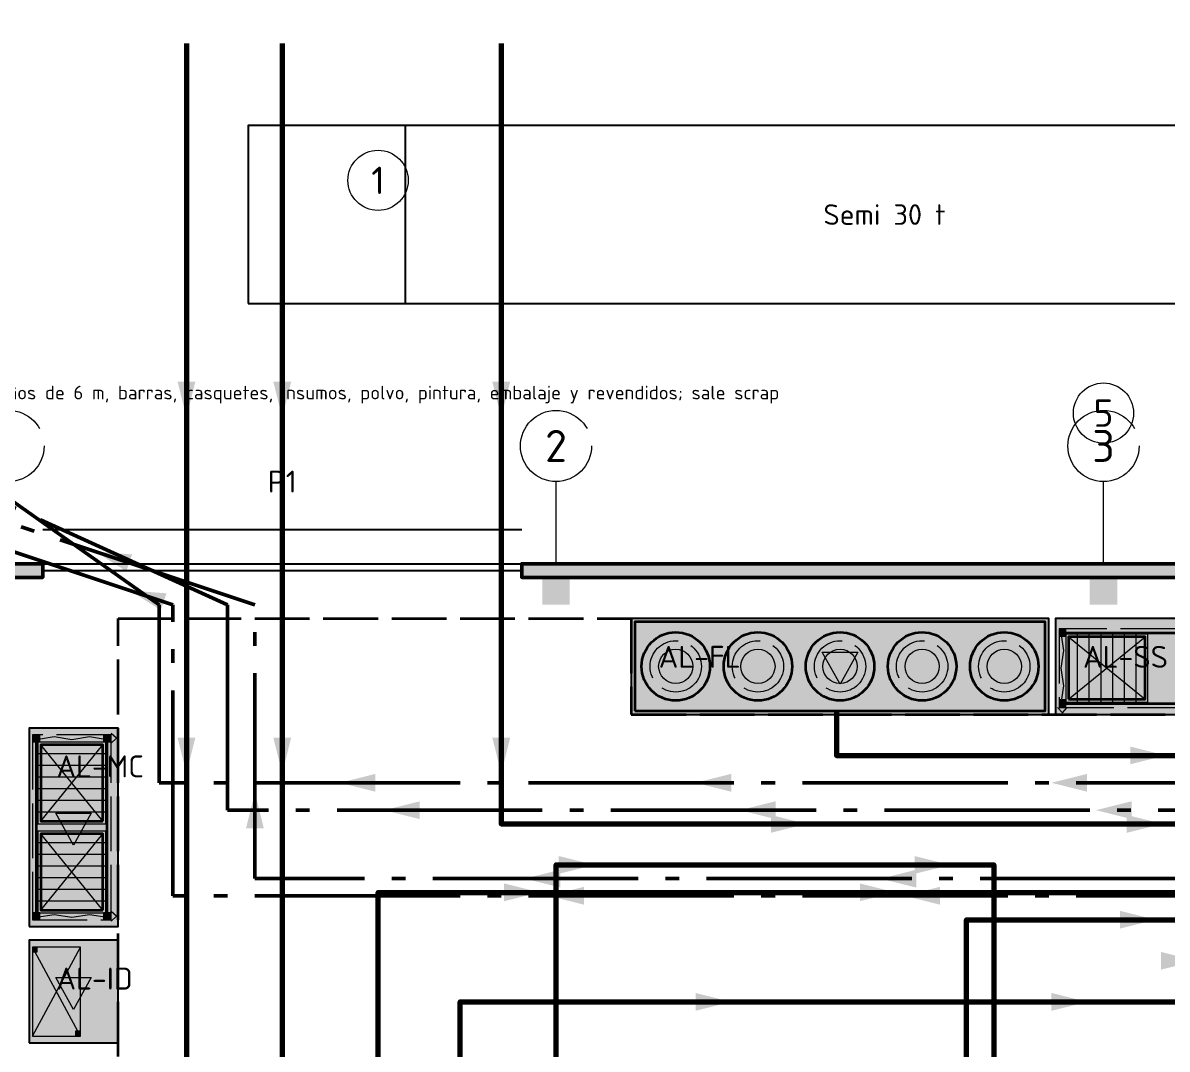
# Model space of a CAD drawing. Header units: millimetres. Extents: x 0 to 1189, y 0 to 841.
# Drawn here: x 236.1 to 319.6, y 668.5 to 743.5 of the extents above; entities that cross this region are included whole.
import ezdxf
from ezdxf.enums import TextEntityAlignment as Align

# ---------------------------------------------------------------- set-up
doc = ezdxf.new("R2010")
doc.units = ezdxf.units.MM
doc.linetypes.add('IRAM-E-TRAZOS', pattern=[5, 4, -1])
doc.linetypes.add('IRAM-F-TRAZO-PUNTO', pattern=[20, 15, -2, 1, -2])
for name, color, linetype, lineweight in [('A-ABERTURA', 7, 'CONTINUOUS', 25), ('A-COLUMNA', 7, 'CONTINUOUS', 50), ('A-EJE', 1, 'IRAM-F-TRAZO-PUNTO', 18), ('A-EQUIPO-FINO', 8, 'CONTINUOUS', 13), ('A-EQUIPO-OCULTO', 8, 'IRAM-E-TRAZOS', 13), ('A-EQUIPO-RELLENO', 9, 'CONTINUOUS', 13), ('A-EXTERIOR', 8, 'CONTINUOUS', 25), ('A-MURO', 7, 'CONTINUOUS', 50), ('A-RELLENO', 9, 'CONTINUOUS', 13), ('A-SECTOR', 1, 'CONTINUOUS', 25), ('A-SECTOR-TXT', 1, 'CONTINUOUS', 25), ('A-SEGURIDAD', 1, 'IRAM-E-TRAZOS', 18), ('A-TEXTO', 7, 'CONTINUOUS', 18), ('F-MP', 5, 'CONTINUOUS', 70), ('F-SCRAP', 8, 'IRAM-F-TRAZO-PUNTO', 50)]:
    doc.layers.add(name, color=color, linetype=linetype, lineweight=lineweight)
doc.layers.add('A-EQUIPO', color=30, linetype='CONTINUOUS', lineweight=35, true_color=0xe67800)
doc.layers.add('A-PASILLO', color=2, linetype='IRAM-E-TRAZOS', lineweight=35, true_color=0xd7a500)
doc.styles.add('ISO3098', font='isocpeur.ttf')

msp = doc.modelspace()

# ---------------------------------------------------------------- hatches: boundary and pattern name
at = {"layer": 'A-COLUMNA', "true_color": 0x000000}
h = msp.add_hatch(color=7, dxfattribs=at)
h.dxf.hatch_style = 1
h.paths.add_polyline_path([(274, 701), (276, 701), (276, 703), (274, 703)])
h = msp.add_hatch(color=7, dxfattribs=at)
h.dxf.hatch_style = 1
h.paths.add_polyline_path([(314, 701), (316, 701), (316, 703), (314, 703)])
at = {"layer": 'A-EQUIPO-RELLENO', "true_color": 0xe1e6ec}
h = msp.add_hatch(color=7, dxfattribs=at)
h.dxf.hatch_style = 1
h.paths.add_polyline_path([(286.25, 696.5), (286.165, 697.147), (285.915, 697.75), (285.518, 698.268), (285, 698.665), (284.397, 698.915), (283.75, 699), (283.103, 698.915), (282.5, 698.665), (281.982, 698.268), (281.585, 697.75), (281.335, 697.147), (281.25, 696.5), (281.335, 695.853), (281.585, 695.25), (281.982, 694.732), (282.5, 694.335), (283.103, 694.085), (283.75, 694), (284.397, 694.085), (285, 694.335), (285.518, 694.732), (285.915, 695.25), (286.165, 695.853)])
h = msp.add_hatch(color=7, dxfattribs=at)
h.dxf.hatch_style = 1
h.paths.add_polyline_path([(292.25, 696.5), (292.165, 697.147), (291.915, 697.75), (291.518, 698.268), (291, 698.665), (290.397, 698.915), (289.75, 699), (289.103, 698.915), (288.5, 698.665), (287.982, 698.268), (287.585, 697.75), (287.335, 697.147), (287.25, 696.5), (287.335, 695.853), (287.585, 695.25), (287.982, 694.732), (288.5, 694.335), (289.103, 694.085), (289.75, 694), (290.397, 694.085), (291, 694.335), (291.518, 694.732), (291.915, 695.25), (292.165, 695.853)])
h = msp.add_hatch(color=7, dxfattribs=at)
h.dxf.hatch_style = 1
h.paths.add_polyline_path([(298.25, 696.5), (298.165, 697.147), (297.915, 697.75), (297.518, 698.268), (297, 698.665), (296.397, 698.915), (295.75, 699), (295.103, 698.915), (294.5, 698.665), (293.982, 698.268), (293.585, 697.75), (293.335, 697.147), (293.25, 696.5), (293.335, 695.853), (293.585, 695.25), (293.982, 694.732), (294.5, 694.335), (295.103, 694.085), (295.75, 694), (296.397, 694.085), (297, 694.335), (297.518, 694.732), (297.915, 695.25), (298.165, 695.853)])
h = msp.add_hatch(color=7, dxfattribs=at)
h.dxf.hatch_style = 1
h.paths.add_polyline_path([(304.25, 696.5), (304.165, 697.147), (303.915, 697.75), (303.518, 698.268), (303, 698.665), (302.397, 698.915), (301.75, 699), (301.103, 698.915), (300.5, 698.665), (299.982, 698.268), (299.585, 697.75), (299.335, 697.147), (299.25, 696.5), (299.335, 695.853), (299.585, 695.25), (299.982, 694.732), (300.5, 694.335), (301.103, 694.085), (301.75, 694), (302.397, 694.085), (303, 694.335), (303.518, 694.732), (303.915, 695.25), (304.165, 695.853)])
h = msp.add_hatch(color=7, dxfattribs=at)
h.dxf.hatch_style = 1
h.paths.add_polyline_path([(310.25, 696.5), (310.165, 697.147), (309.915, 697.75), (309.518, 698.268), (309, 698.665), (308.397, 698.915), (307.75, 699), (307.103, 698.915), (306.5, 698.665), (305.982, 698.268), (305.585, 697.75), (305.335, 697.147), (305.25, 696.5), (305.335, 695.853), (305.585, 695.25), (305.982, 694.732), (306.5, 694.335), (307.103, 694.085), (307.75, 694), (308.397, 694.085), (309, 694.335), (309.518, 694.732), (309.915, 695.25), (310.165, 695.853)])
at = {"layer": 'A-EQUIPO-RELLENO', "true_color": 0x969ba0}
h = msp.add_hatch(color=7, dxfattribs=at)
h.dxf.hatch_style = 1
h.paths.add_polyline_path([(311.75, 698.7), (312.25, 698.7), (312.25, 699.2), (311.75, 699.2)])
at = {"layer": 'A-EQUIPO-RELLENO', "true_color": 0xeedec0}
h = msp.add_hatch(color=7, dxfattribs=at)
h.dxf.hatch_style = 1
h.paths.add_polyline_path([(312.25, 693.9), (318.25, 693.9), (318.25, 698.85), (312.25, 698.85)])
at = {"layer": 'A-EQUIPO-RELLENO', "true_color": 0x969ba0}
h = msp.add_hatch(color=7, dxfattribs=at)
h.dxf.hatch_style = 1
h.paths.add_polyline_path([(311.75, 693.55), (312.25, 693.55), (312.25, 694.05), (311.75, 694.05)])
h = msp.add_hatch(color=7, dxfattribs=at)
h.dxf.hatch_style = 1
h.paths.add_polyline_path([(237.3, 691), (237.3, 691.5), (236.8, 691.5), (236.8, 691)])
h = msp.add_hatch(color=7, dxfattribs=at)
h.dxf.hatch_style = 1
h.paths.add_polyline_path([(242.45, 691), (242.45, 691.5), (241.95, 691.5), (241.95, 691)])
at = {"layer": 'A-EQUIPO-RELLENO', "true_color": 0xeedec0}
h = msp.add_hatch(color=7, dxfattribs=at)
h.dxf.hatch_style = 1
h.paths.add_polyline_path([(242.1, 685), (242.1, 690.975), (237.15, 690.975), (237.15, 685)])
h = msp.add_hatch(color=7, dxfattribs=at)
h.dxf.hatch_style = 1
h.paths.add_polyline_path([(242.1, 678.5), (242.1, 684.475), (237.15, 684.475), (237.15, 678.5)])
at = {"layer": 'A-EQUIPO-RELLENO', "true_color": 0x969ba0}
h = msp.add_hatch(color=7, dxfattribs=at)
h.dxf.hatch_style = 1
h.paths.add_polyline_path([(237.3, 678), (237.3, 678.5), (236.8, 678.5), (236.8, 678)])
h = msp.add_hatch(color=7, dxfattribs=at)
h.dxf.hatch_style = 1
h.paths.add_polyline_path([(242.45, 678), (242.45, 678.5), (241.95, 678.5), (241.95, 678)])
at = {"layer": 'A-EQUIPO-RELLENO', "true_color": 0xeeeeee}
h = msp.add_hatch(color=7, dxfattribs=at)
h.dxf.hatch_style = 1
h.paths.add_polyline_path([(240.25, 669.5), (240.25, 676), (236.75, 676), (236.75, 669.5)])
at = {"layer": 'A-EQUIPO-RELLENO', "true_color": 0x969ba0}
h = msp.add_hatch(color=7, dxfattribs=at)
h.dxf.hatch_style = 1
h.paths.add_polyline_path([(237.1, 675.65), (237.1, 675.95), (236.8, 675.95), (236.8, 675.65)])
h = msp.add_hatch(color=7, dxfattribs=at)
h.dxf.hatch_style = 1
h.paths.add_polyline_path([(240.2, 669.55), (240.2, 669.85), (239.9, 669.85), (239.9, 669.55)])
at = {"layer": 'A-MURO', "true_color": 0x464646}
h = msp.add_hatch(color=7, dxfattribs=at)
h.dxf.hatch_style = 1
h.paths.add_polyline_path([(237.5, 704), (237.5, 703), (234, 703), (234, 604), (233, 604), (233, 704)])
h = msp.add_hatch(color=7, dxfattribs=at)
h.dxf.hatch_style = 1
h.paths.add_polyline_path([(467.5, 703), (272.5, 703), (272.5, 704), (467.5, 704)])
at = {"layer": 'A-RELLENO', "true_color": 0xcde1f5}
h = msp.add_hatch(color=7, dxfattribs=at)
h.dxf.hatch_style = 1
h.paths.add_polyline_path([(280.5, 693), (311, 693), (311, 700), (280.5, 700)])
h = msp.add_hatch(color=7, dxfattribs=at)
h.dxf.hatch_style = 1
h.paths.add_polyline_path([(311.5, 693), (330.5, 693), (330.5, 700), (311.5, 700)])
h = msp.add_hatch(color=7, dxfattribs=at)
h.dxf.hatch_style = 1
h.paths.add_polyline_path([(236.5, 677.5), (243, 677.5), (243, 692), (236.5, 692)])
h = msp.add_hatch(color=7, dxfattribs=at)
h.dxf.hatch_style = 1
h.paths.add_polyline_path([(236.5, 669), (243, 669), (243, 676.5), (236.5, 676.5)])
at = {"layer": 'F-MP', "true_color": 0x0046c8}
h = msp.add_hatch(color=7, dxfattribs=at)
h.dxf.hatch_style = 1
h.paths.add_polyline_path([(248, 714.7), (248.65, 717.3), (247.35, 717.3)])
h = msp.add_hatch(color=7, dxfattribs=at)
h.dxf.hatch_style = 1
h.paths.add_polyline_path([(255, 714.7), (255.65, 717.3), (254.35, 717.3)])
h = msp.add_hatch(color=7, dxfattribs=at)
h.dxf.hatch_style = 1
h.paths.add_polyline_path([(271, 714.7), (271.65, 717.3), (270.35, 717.3)])
h = msp.add_hatch(color=7, dxfattribs=at)
h.dxf.hatch_style = 1
h.paths.add_polyline_path([(248, 688.7), (248.65, 691.3), (247.35, 691.3)])
h = msp.add_hatch(color=7, dxfattribs=at)
h.dxf.hatch_style = 1
h.paths.add_polyline_path([(255, 688.7), (255.65, 691.3), (254.35, 691.3)])
h = msp.add_hatch(color=7, dxfattribs=at)
h.dxf.hatch_style = 1
h.paths.add_polyline_path([(271, 688.7), (271.65, 691.3), (270.35, 691.3)])
h = msp.add_hatch(color=7, dxfattribs=at)
h.dxf.hatch_style = 1
h.paths.add_polyline_path([(319.55, 690), (316.95, 690.65), (316.95, 689.35)])
h = msp.add_hatch(color=7, dxfattribs=at)
h.dxf.hatch_style = 1
h.paths.add_polyline_path([(293.3, 685), (290.7, 685.65), (290.7, 684.35)])
h = msp.add_hatch(color=7, dxfattribs=at)
h.dxf.hatch_style = 1
h.paths.add_polyline_path([(319.3, 685), (316.7, 685.65), (316.7, 684.35)])
h = msp.add_hatch(color=7, dxfattribs=at)
h.dxf.hatch_style = 1
h.paths.add_polyline_path([(277.8, 682), (275.2, 682.65), (275.2, 681.35)])
h = msp.add_hatch(color=7, dxfattribs=at)
h.dxf.hatch_style = 1
h.paths.add_polyline_path([(303.8, 682), (301.2, 682.65), (301.2, 681.35)])
h = msp.add_hatch(color=7, dxfattribs=at)
h.dxf.hatch_style = 1
h.paths.add_polyline_path([(273.8, 680), (271.2, 680.65), (271.2, 679.35)])
h = msp.add_hatch(color=7, dxfattribs=at)
h.dxf.hatch_style = 1
h.paths.add_polyline_path([(299.8, 680), (297.2, 680.65), (297.2, 679.35)])
h = msp.add_hatch(color=7, dxfattribs=at)
h.dxf.hatch_style = 1
h.paths.add_polyline_path([(318.8, 678), (316.2, 678.65), (316.2, 677.35)])
h = msp.add_hatch(color=7, dxfattribs=at)
h.dxf.hatch_style = 1
h.paths.add_polyline_path([(321.8, 675), (319.2, 675.65), (319.2, 674.35)])
h = msp.add_hatch(color=7, dxfattribs=at)
h.dxf.hatch_style = 1
h.paths.add_polyline_path([(287.8, 672), (285.2, 672.65), (285.2, 671.35)])
h = msp.add_hatch(color=7, dxfattribs=at)
h.dxf.hatch_style = 1
h.paths.add_polyline_path([(313.8, 672), (311.2, 672.65), (311.2, 671.35)])
at = {"layer": 'F-SCRAP', "true_color": 0x787878}
h = msp.add_hatch(color=7, dxfattribs=at)
h.dxf.hatch_style = 1
h.paths.add_polyline_path([(241.351, 704.883), (243.612, 703.444), (244.023, 704.677)])
h = msp.add_hatch(color=7, dxfattribs=at)
h.dxf.hatch_style = 1
h.paths.add_polyline_path([(243.869, 702.044), (246.13, 700.605), (246.541, 701.838)])
h = msp.add_hatch(color=7, dxfattribs=at)
h.dxf.hatch_style = 1
h.paths.add_polyline_path([(259.2, 688), (261.8, 687.35), (261.8, 688.65)])
h = msp.add_hatch(color=7, dxfattribs=at)
h.dxf.hatch_style = 1
h.paths.add_polyline_path([(285.2, 688), (287.8, 687.35), (287.8, 688.65)])
h = msp.add_hatch(color=7, dxfattribs=at)
h.dxf.hatch_style = 1
h.paths.add_polyline_path([(311.2, 688), (313.8, 687.35), (313.8, 688.65)])
h = msp.add_hatch(color=7, dxfattribs=at)
h.dxf.hatch_style = 1
h.paths.add_polyline_path([(253, 687.279), (252.35, 684.679), (253.65, 684.679)])
h = msp.add_hatch(color=7, dxfattribs=at)
h.dxf.hatch_style = 1
h.paths.add_polyline_path([(262.45, 686), (265.05, 685.35), (265.05, 686.65)])
h = msp.add_hatch(color=7, dxfattribs=at)
h.dxf.hatch_style = 1
h.paths.add_polyline_path([(288.45, 686), (291.05, 685.35), (291.05, 686.65)])
h = msp.add_hatch(color=7, dxfattribs=at)
h.dxf.hatch_style = 1
h.paths.add_polyline_path([(314.45, 686), (317.05, 685.35), (317.05, 686.65)])
h = msp.add_hatch(color=7, dxfattribs=at)
h.dxf.hatch_style = 1
h.paths.add_polyline_path([(272.721, 681), (275.321, 680.35), (275.321, 681.65)])
h = msp.add_hatch(color=7, dxfattribs=at)
h.dxf.hatch_style = 1
h.paths.add_polyline_path([(298.721, 681), (301.321, 680.35), (301.321, 681.65)])
h = msp.add_hatch(color=7, dxfattribs=at)
h.dxf.hatch_style = 1
h.paths.add_polyline_path([(274.45, 679.75), (277.05, 679.1), (277.05, 680.4)])
h = msp.add_hatch(color=7, dxfattribs=at)
h.dxf.hatch_style = 1
h.paths.add_polyline_path([(300.45, 679.75), (303.05, 679.1), (303.05, 680.4)])

# ---------------------------------------------------------------- linework, layer by layer
at = {"layer": 'A-ABERTURA'}
for p, q in [((237.5, 706.5), (272.5, 706.5)), ((237.5, 703.5), (272.5, 703.5))]:
    msp.add_line(p, q, dxfattribs=at)
at = {"layer": 'A-EJE'}
for p, q in [((275, 704), (275, 710)), ((315, 704), (315, 710))]:
    msp.add_line(p, q, dxfattribs=at)
for centre in [(235, 712.6), (275, 712.6), (315, 712.6)]:
    msp.add_circle(centre, 2.6, dxfattribs=at)
at = {"layer": 'A-EQUIPO'}
for p, q in [((311.75, 698.95), (330.25, 698.95)), ((311.75, 693.8), (330.25, 693.8)), ((237.05, 678), (237.05, 691.5)), ((242.2, 678), (242.2, 691.5))]:
    msp.add_line(p, q, dxfattribs=at)
for points in [[(280.75, 693.25), (310.75, 693.25), (310.75, 699.75), (280.75, 699.75)], [(312.45, 694.1), (318.05, 694.1), (318.05, 698.65), (312.45, 698.65)], [(241.9, 685.2), (241.9, 690.775), (237.35, 690.775), (237.35, 685.2)], [(241.9, 678.7), (241.9, 684.275), (237.35, 684.275), (237.35, 678.7)]]:
    msp.add_lwpolyline(points, close=True, dxfattribs=at)
for centre in [(283.75, 696.5), (289.75, 696.5), (295.75, 696.5), (301.75, 696.5), (307.75, 696.5)]:
    msp.add_circle(centre, 2.5, dxfattribs=at)
at = {"layer": 'A-EQUIPO-FINO'}
for p, q in [((312.45, 694.1), (318.05, 698.65)), ((312.45, 698.65), (318.05, 694.1)), ((313.107, 693.9), (313.107, 698.85)), ((313.964, 693.9), (313.964, 698.85)), ((314.821, 693.9), (314.821, 698.85)), ((315.679, 693.9), (315.679, 698.85)), ((316.536, 693.9), (316.536, 698.85)), ((317.393, 693.9), (317.393, 698.85)), ((241.9, 685.2), (237.35, 690.775)), ((237.35, 685.2), (241.9, 690.775)), ((242.1, 690.121), (237.15, 690.121)), ((242.1, 689.268), (237.15, 689.268)), ((242.1, 688.414), (237.15, 688.414)), ((242.1, 687.561), (237.15, 687.561)), ((242.1, 686.707), (237.15, 686.707)), ((242.1, 685.854), (237.15, 685.854)), ((241.9, 678.7), (237.35, 684.275)), ((237.35, 678.7), (241.9, 684.275)), ((242.1, 683.621), (237.15, 683.621)), ((242.1, 682.768), (237.15, 682.768)), ((242.1, 681.914), (237.15, 681.914)), ((242.1, 681.061), (237.15, 681.061)), ((242.1, 680.207), (237.15, 680.207)), ((242.1, 679.354), (237.15, 679.354)), ((240.25, 669.5), (236.75, 676)), ((236.75, 669.5), (240.25, 676))]:
    msp.add_line(p, q, dxfattribs=at)
for points in [[(311.75, 698.7), (312.25, 698.7), (312.25, 699.2), (311.75, 699.2)], [(312.25, 693.9), (318.25, 693.9), (318.25, 698.85), (312.25, 698.85)], [(311.75, 693.55), (312.25, 693.55), (312.25, 694.05), (311.75, 694.05)], [(237.3, 691), (237.3, 691.5), (236.8, 691.5), (236.8, 691)], [(242.45, 691), (242.45, 691.5), (241.95, 691.5), (241.95, 691)], [(242.1, 685), (242.1, 690.975), (237.15, 690.975), (237.15, 685)], [(242.1, 678.5), (242.1, 684.475), (237.15, 684.475), (237.15, 678.5)], [(237.3, 678), (237.3, 678.5), (236.8, 678.5), (236.8, 678)], [(242.45, 678), (242.45, 678.5), (241.95, 678.5), (241.95, 678)], [(240.25, 669.5), (240.25, 676), (236.75, 676), (236.75, 669.5)], [(237.1, 675.65), (237.1, 675.95), (236.8, 675.95), (236.8, 675.65)], [(240.2, 669.55), (240.2, 669.85), (239.9, 669.85), (239.9, 669.55)]]:
    msp.add_lwpolyline(points, close=True, dxfattribs=at)
for points in [[(311.9, 693.8), (312.1, 695.088), (311.9, 696.375), (312.1, 697.662), (311.9, 698.95)], [(242.2, 691.15), (240.912, 691.35), (239.625, 691.15), (238.337, 691.35), (237.05, 691.15)], [(242.2, 678.15), (240.912, 678.35), (239.625, 678.15), (238.337, 678.35), (237.05, 678.15)]]:
    msp.add_lwpolyline(points, dxfattribs=at)
for centre in [(283.75, 696.5), (289.75, 696.5), (295.75, 696.5), (301.75, 696.5), (307.75, 696.5)]:
    msp.add_circle(centre, 1.25, dxfattribs=at)
at = {"layer": 'A-EQUIPO-OCULTO'}
for points in [[(311.75, 693.5), (330.25, 693.5), (330.25, 699.25), (311.75, 699.25)], [(242.5, 678), (242.5, 691.5), (236.75, 691.5), (236.75, 678)]]:
    msp.add_lwpolyline(points, close=True, dxfattribs=at)
for centre in [(283.75, 696.5), (289.75, 696.5), (295.75, 696.5), (301.75, 696.5), (307.75, 696.5)]:
    msp.add_circle(centre, 1.875, dxfattribs=at)
at = {"layer": 'A-EXTERIOR'}
msp.add_line((264, 723), (264, 736), dxfattribs=at)
for points in [[(230, 704), (390, 704), (390, 762), (230, 762)], [(252.5, 723), (345.5, 723), (345.5, 736), (252.5, 736)]]:
    msp.add_lwpolyline(points, close=True, dxfattribs=at)
at = {"layer": 'A-MURO'}
for points in [[(237.5, 704), (237.5, 703), (234, 703), (234, 604), (233, 604), (233, 704)], [(467.5, 703), (272.5, 703), (272.5, 704), (467.5, 704)]]:
    msp.add_lwpolyline(points, close=True, dxfattribs=at)
at = {"layer": 'A-PASILLO'}
for p, q in [((243, 613), (243, 700)), ((243, 700), (280.5, 700)), ((280.5, 700), (280.5, 693)), ((280.5, 693), (358, 693))]:
    msp.add_line(p, q, dxfattribs=at)
at = {"layer": 'A-SECTOR'}
for points in [[(280.5, 693), (311, 693), (311, 700), (280.5, 700)], [(311.5, 693), (330.5, 693), (330.5, 700), (311.5, 700)], [(236.5, 677.5), (243, 677.5), (243, 692), (236.5, 692)], [(236.5, 669), (243, 669), (243, 676.5), (236.5, 676.5)]]:
    msp.add_lwpolyline(points, close=True, dxfattribs=at)
at = {"layer": 'A-SEGURIDAD'}
for points in [[(311.65, 693.5), (312, 693.1), (312.35, 693.5)], [(242.5, 690.9), (242.9, 691.25), (242.5, 691.6)], [(242.5, 677.9), (242.9, 678.25), (242.5, 678.6)]]:
    msp.add_lwpolyline(points, dxfattribs=at)
at = {"layer": 'A-TEXTO'}
for points in [[(294.45, 697.54), (297.05, 697.54), (295.75, 695.2)], [(238.45, 685.79), (241.05, 685.79), (239.75, 683.45)], [(238.45, 673.79), (241.05, 673.79), (239.75, 671.45)]]:
    msp.add_lwpolyline(points, close=True, dxfattribs=at)
for centre in [(262, 732), (315, 715)]:
    msp.add_circle(centre, 2.2, dxfattribs=at)
at = {"layer": 'F-MP'}
for points in [[(248, 742), (248, 701), (248, 612.5)], [(255, 742), (255, 701), (255, 632), (280.5, 632)], [(271, 742), (271, 701), (271, 685), (349.5, 685), (349.5, 582), (487, 582), (487, 497), (520, 497), (520, 505)], [(295.5, 693.25), (295.5, 690), (359, 690)], [(280.5, 637), (275, 637), (275, 682), (307, 682), (307, 634.5), (300.5, 634.5)], [(262, 612.5), (262, 680), (352, 680), (352, 648), (358.75, 648)], [(300.5, 617), (305, 617), (305, 678), (341, 678), (341, 613), (359, 613)], [(268, 612.5), (268, 672), (334.5, 672), (334.5, 602), (555, 602), (555, 605.25)]]:
    msp.add_lwpolyline(points, dxfattribs=at)
at = {"layer": 'F-SCRAP'}
for points in [[(388, 606.5), (388, 594), (348, 594), (348, 688), (246, 688), (246, 701), (229, 713)], [(358.75, 625), (354, 625), (354, 686), (251, 686), (251, 701), (229, 711)], [(396, 691.5), (396, 686.5), (392, 682), (361, 682), (361, 681), (253, 681), (253, 701), (229, 709)], [(608, 674), (608, 679.75), (247, 679.75), (247, 701), (229, 707)]]:
    msp.add_lwpolyline(points, dxfattribs=at)

# ---------------------------------------------------------------- texts
at = {"layer": 'A-SECTOR-TXT', "style": 'ISO3098'}
for s, p in [('AL-FL', (282.5, 698)), ('AL-SS', (313.5, 698)), ('AL-MC', (238.5, 690)), ('AL-ID', (238.5, 674.5))]:
    msp.add_text(s, height=1.6, dxfattribs=at).set_placement(p, align=Align.TOP_LEFT)
at = {"layer": 'A-TEXTO', "style": 'ISO3098'}
for s, height, p in [('1', 2, (262, 732)), ('Semi 30 t', 1.5, (299, 729.5)), ('MP (toda): chapa, fleje, caños de 6 m, barras, casquetes, insumos, polvo, pintura, embalaje y revendidos; sale scrap', 0.992, (255, 716.5)), ('5', 2, (315, 715)), ('2', 2.34, (275, 712.6)), ('3', 2.34, (315, 712.6)), ('P1', 1.6, (255, 710))]:
    msp.add_text(s, height=height, dxfattribs=at).set_placement(p, align=Align.MIDDLE_CENTER)

doc.saveas('drawing.dxf')
